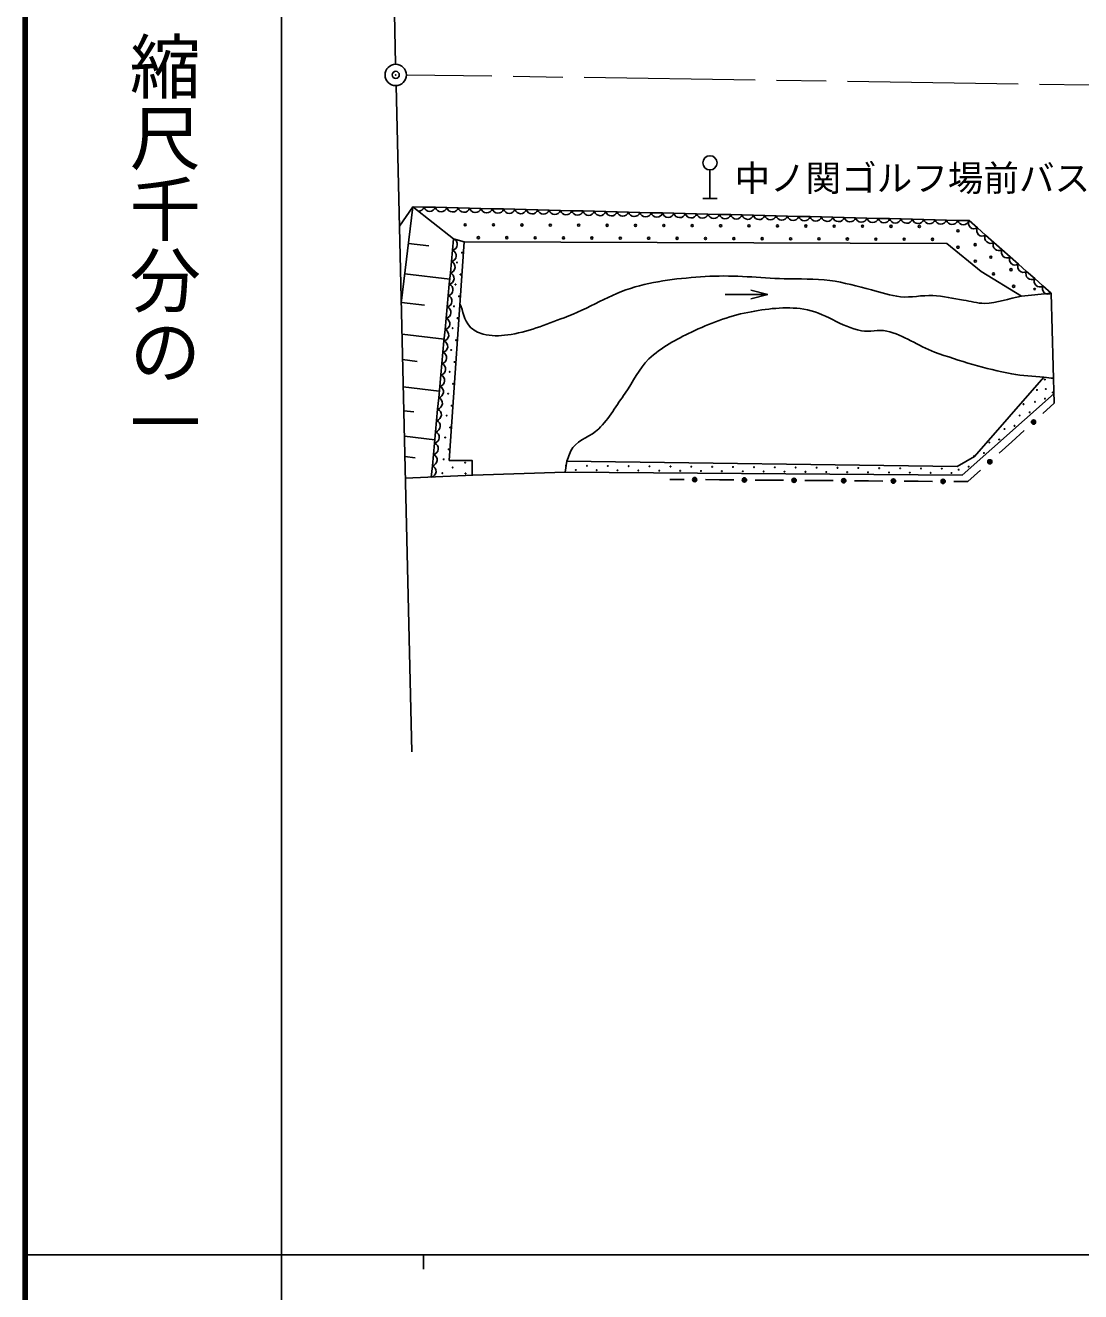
# Model space of a CAD drawing. Units: millimetres, scale not verified. Extents: x 40000 to 680000, y 20000 to 380000.
# Drawn here: x 40000 to 114185, y 202409 to 291397 of the extents above; entities that cross this region are included whole.
import ezdxf
from ezdxf.enums import TextEntityAlignment as Align

# ---------------------------------------------------------------- set-up
doc = ezdxf.new("R2010")
doc.units = ezdxf.units.MM
doc.header["$LTSCALE"] = 1000
doc.header["$PDMODE"] = 32
doc.header["$PDSIZE"] = 500
doc.linetypes.add('CHAIN', pattern=[18.5, 12, -1.5, 3.5, -1.5])
for name, color, linetype, lineweight in [('M-BGD', 7, 'Continuous', 25), ('M-BGD-EXST', 7, 'Continuous', 25), ('M-BMK', 2, 'CHAIN', 13), ('M-BMK-SRVR', 3, 'Continuous', 25), ('M-TTL', 2, 'Continuous', 140), ('M-TTL-BAND', 7, 'Continuous', 25)]:
    doc.layers.add(name, color=color, linetype=linetype, lineweight=lineweight)
doc.layers.add('M-OTRS', color=6, linetype='Continuous')
doc.styles.add('@ＭＳ ゴシック', font='')
doc.styles.add('ＭＳ ゴシック', font='')
doc.styles.get('@ＭＳ ゴシック').set_extended_font_data('@MS Gothic')
doc.styles.get('ＭＳ ゴシック').set_extended_font_data('MS Gothic')

msp = doc.modelspace()

# ---------------------------------------------------------------- linework, layer by layer
at = {"layer": 'M-BGD'}
for p, q in [((65159, 325547), (66033, 288664)), ((66068, 287165), (67177, 240353)), ((67238, 278650), (66302, 277276)), ((67238, 278650), (66430, 271865)), ((67238, 278650), (70099, 276392)), ((67238, 278650), (68036, 278630)), ((68036, 278630), (68834, 278611)), ((68834, 278611), (69632, 278591)), ((69632, 278591), (70430, 278571)), ((70430, 278571), (71228, 278551)), ((71228, 278551), (72026, 278531)), ((72026, 278531), (72824, 278511)), ((72824, 278511), (73622, 278491)), ((73622, 278491), (74420, 278471)), ((74420, 278471), (75218, 278451)), ((75218, 278451), (76017, 278431)), ((76017, 278431), (76815, 278411)), ((76815, 278411), (77613, 278391)), ((77613, 278391), (78411, 278371)), ((78411, 278371), (79209, 278351)), ((79209, 278351), (80007, 278331)), ((80007, 278331), (80805, 278311)), ((80805, 278311), (81603, 278291)), ((81603, 278291), (82401, 278272)), ((82401, 278272), (83199, 278252)), ((83199, 278252), (83997, 278232)), ((83997, 278232), (84796, 278212)), ((84796, 278212), (85594, 278192)), ((85594, 278192), (86392, 278172)), ((86392, 278172), (87190, 278152)), ((87190, 278152), (87988, 278132)), ((87988, 278132), (88786, 278112)), ((88786, 278112), (89584, 278092)), ((89584, 278092), (90382, 278072)), ((90382, 278072), (91180, 278052)), ((91180, 278052), (91978, 278032)), ((91978, 278032), (92776, 278012)), ((92776, 278012), (93575, 277992)), ((93575, 277992), (94373, 277972)), ((94373, 277972), (95171, 277952)), ((95171, 277952), (95969, 277933)), ((95969, 277933), (96767, 277913)), ((96767, 277913), (97565, 277893)), ((97565, 277893), (98363, 277873)), ((98363, 277873), (99161, 277853)), ((99161, 277853), (99959, 277833)), ((99959, 277833), (100757, 277813)), ((100757, 277813), (101556, 277793)), ((101556, 277793), (102354, 277773)), ((102354, 277773), (103152, 277753)), ((103152, 277753), (103950, 277733)), ((103950, 277733), (104748, 277713)), ((104748, 277713), (105546, 277693)), ((105546, 277693), (106344, 277673)), ((106344, 277673), (106921, 277164)), ((106921, 277164), (107497, 276654)), ((68362, 275903), (66931, 276073)), ((70847, 276183), (69804, 260822)), ((70025, 275595), (70099, 276392)), ((70099, 276392), (70847, 276183)), ((107497, 276654), (108073, 276144)), ((108073, 276144), (108650, 275635)), ((69950, 274798), (70025, 275595)), ((108650, 275635), (109226, 275125)), ((109226, 275125), (109803, 274615)), ((69876, 274000), (69950, 274798)), ((109803, 274615), (110379, 274106)), ((110379, 274106), (110956, 273596)), ((69834, 273551), (66676, 273926)), ((69727, 272406), (69802, 273203)), ((69802, 273203), (69876, 274000)), ((110956, 273596), (111532, 273086)), ((69653, 271608), (69727, 272406)), ((92200, 272485), (89200, 272485)), ((92200, 272485), (91000, 272785)), ((92200, 272485), (91000, 272185)), ((111532, 273086), (112109, 272577)), ((112109, 272577), (112329, 264840)), ((68058, 271735), (66438, 271928)), ((69579, 270811), (69653, 271608)), ((69504, 270014), (69579, 270811)), ((69441, 269340), (66482, 269692)), ((69430, 269217), (69504, 270014)), ((69356, 268419), (69430, 269217)), ((67537, 267785), (66524, 267906)), ((69281, 267622), (69356, 268419)), ((69207, 266825), (69281, 267622)), ((69133, 266027), (69207, 266825)), ((69100, 265681), (66570, 265982)), ((68984, 264433), (69058, 265230)), ((69058, 265230), (69133, 266027)), ((67320, 264226), (66609, 264310)), ((68910, 263636), (68984, 264433)), ((111529, 264113), (112329, 264840)), ((68835, 262838), (68910, 263636)), ((68781, 262261), (66652, 262515)), ((68761, 262041), (68835, 262838)), ((109335, 262120), (110212, 262917)), ((68686, 261244), (68761, 262041)), ((109335, 262120), (108457, 261323)), ((67407, 261013), (66685, 261099)), ((68612, 260446), (68686, 261244)), ((68538, 259649), (68612, 260446)), ((106263, 259330), (107141, 260127)), ((85306, 259491), (86304, 259483)), ((88799, 259464), (87801, 259472)), ((88799, 259464), (89797, 259457)), ((92291, 259437), (91294, 259445)), ((92291, 259437), (93289, 259430)), ((95784, 259411), (94786, 259418)), ((95784, 259411), (96782, 259403)), ((99277, 259384), (98279, 259392)), ((99277, 259384), (100275, 259376)), ((102770, 259357), (101772, 259365)), ((102770, 259357), (103768, 259349)), ((106263, 259330), (105265, 259338))]:
    msp.add_line(p, q, dxfattribs=at)
for points in [[(112109, 272577), (110023, 272362), (107197, 274109), (104769, 276054), (70847, 276183)], [(77949, 260007), (78062, 260760), (105512, 260384), (106724, 261091), (111605, 266662)], [(112310, 265524), (105862, 259787), (77957, 260007), (71453, 259776), (66722, 259570)], [(69804, 260822), (71407, 260819), (71408, 259774)]]:
    msp.add_lwpolyline(points, dxfattribs=at)
for centre, radius in [((70918, 277383), 73.5), ((72913, 277375), 73.5), ((74909, 277368), 73.5), ((76904, 277360), 73.5), ((78900, 277353), 73.5), ((80895, 277345), 73.5), ((82890, 277337), 73.5), ((84886, 277330), 73.5), ((86881, 277322), 73.5), ((88877, 277315), 73.5), ((90872, 277307), 73.5), ((92867, 277300), 73.5), ((94863, 277292), 73.5), ((96858, 277284), 73.5), ((98853, 277277), 73.5), ((100849, 277269), 73.5), ((102844, 277262), 73.5), ((105559, 276958), 73.5), ((71846, 276479), 75), ((73841, 276472), 75), ((75837, 276464), 75), ((77832, 276457), 75), ((79827, 276449), 75), ((81823, 276442), 75), ((83818, 276434), 75), ((85814, 276426), 75), ((87809, 276419), 75), ((89804, 276411), 75), ((91800, 276404), 75), ((93795, 276396), 75), ((95790, 276388), 75), ((97786, 276381), 75), ((99781, 276373), 75), ((101777, 276366), 75), ((103772, 276358), 75), ((105563, 275802), 75), ((106773, 275986), 73.5), ((70695, 275422), 25), ((107875, 275100), 73.5), ((70347, 274725), 24.5), ((106777, 274829), 75), ((109288, 274227), 73.5), ((70243, 273189), 24.5), ((70591, 273886), 25), ((108061, 273927), 75), ((70486, 272350), 25), ((109474, 273054), 75), ((110948, 272859), 50), ((70138, 271653), 24.5), ((70382, 270814), 25), ((70034, 270117), 24.5), ((70278, 269278), 25), ((69930, 268581), 24.5), ((69825, 267045), 24.5), ((70173, 267742), 25), ((70069, 266205), 25), ((111661, 266508), 25), ((69721, 265509), 24.5), ((111115, 265776), 25), ((111674, 265159), 25), ((111741, 265838), 25), ((112226, 265600), 25), ((69965, 264669), 25), ((110162, 264780), 25), ((110974, 264938), 24.5), ((69617, 263973), 24.5), ((109902, 263984), 24.5), ((110602, 264205), 25), ((110871, 263515), 150), ((110871, 263515), 99), ((110871, 263515), 49), ((69860, 263133), 25), ((108830, 263030), 24.5), ((109530, 263251), 25), ((69512, 262437), 24.5), ((107758, 262076), 24.5), ((108457, 262297), 25), ((69408, 260901), 24.5), ((69756, 261597), 25), ((106685, 261122), 24.5), ((107385, 261343), 25), ((107799, 260725), 150), ((107799, 260725), 99), ((107799, 260725), 49), ((69310, 259932), 24.5), ((70040, 260327), 24.5), ((70915, 260662), 24.5), ((70941, 259898), 24.5), ((78009, 260457), 24.5), ((78692, 260152), 25), ((79477, 260445), 24.5), ((80159, 260140), 25), ((80945, 260434), 24.5), ((81627, 260128), 25), ((82412, 260422), 24.5), ((83095, 260117), 25), ((83880, 260411), 24.5), ((84563, 260105), 25), ((85348, 260399), 24.5), ((86030, 260094), 25), ((86815, 260387), 24.5), ((87498, 260082), 25), ((88283, 260376), 24.5), ((88966, 260070), 25), ((89751, 260364), 24.5), ((90433, 260059), 25), ((91218, 260353), 24.5), ((91901, 260047), 25), ((92686, 260341), 24.5), ((93369, 260036), 25), ((94154, 260330), 24.5), ((94836, 260024), 25), ((95622, 260318), 24.5), ((96304, 260013), 25), ((97089, 260306), 24.5), ((97772, 260001), 25), ((98557, 260295), 24.5), ((99240, 259989), 25), ((100025, 260283), 24.5), ((100707, 259978), 25), ((101492, 260272), 24.5), ((102175, 259966), 25), ((102960, 260260), 24.5), ((103643, 259955), 25), ((104428, 260248), 24.5), ((105110, 259943), 25), ((105613, 260168), 24.5), ((106313, 260389), 25), ((87052, 259478), 150), ((87052, 259478), 99), ((87052, 259478), 49), ((90545, 259451), 150), ((90545, 259451), 99), ((90545, 259451), 49), ((94038, 259424), 150), ((94038, 259424), 99), ((94038, 259424), 49), ((97531, 259397), 150), ((97531, 259397), 99), ((97531, 259397), 49), ((101024, 259371), 150), ((101024, 259371), 99), ((101024, 259371), 49), ((104517, 259344), 150), ((104517, 259344), 99), ((104517, 259344), 49)]:
    msp.add_circle(centre, radius, dxfattribs=at)
for centre, radius, start, end in [((67639, 278756), 416, 268.72267, 342.4227), ((68438, 278736), 416, 194.71653, 342.42107), ((69236, 278716), 416, 194.7158, 342.42176), ((70034, 278696), 416, 194.7158, 342.42176), ((70832, 278676), 416, 194.71397, 342.4236), ((71630, 278656), 416, 194.7147, 342.4229), ((72428, 278636), 416, 194.71397, 342.4236), ((73226, 278616), 416, 194.71397, 342.4236), ((74024, 278596), 416, 194.71397, 342.4236), ((74822, 278577), 416, 194.7147, 342.4229), ((75620, 278557), 416, 194.71419, 342.42194), ((76418, 278537), 416, 194.7158, 342.42176), ((77217, 278517), 416, 194.7158, 342.42176), ((78015, 278497), 416, 194.71653, 342.42107), ((78813, 278477), 416, 194.71397, 342.4236), ((79611, 278457), 416, 194.71397, 342.4236), ((80409, 278437), 416, 194.71397, 342.4236), ((81207, 278417), 416, 194.7147, 342.4229), ((82005, 278397), 416, 194.71397, 342.4236), ((82803, 278377), 416, 194.71397, 342.4236), ((83601, 278357), 416, 194.71419, 342.42194), ((84399, 278337), 416, 194.71653, 342.42107), ((85197, 278317), 416, 194.7158, 342.42176), ((85996, 278297), 416, 194.7158, 342.42176), ((86794, 278277), 416, 194.71397, 342.4236), ((87592, 278257), 416, 194.7147, 342.4229), ((88390, 278238), 416, 194.71397, 342.4236), ((89188, 278218), 416, 194.71397, 342.4236), ((89986, 278198), 416, 194.71397, 342.4236), ((90784, 278178), 416, 194.7147, 342.4229), ((91582, 278158), 416, 194.71419, 342.42194), ((92380, 278138), 416, 194.7158, 342.42176), ((93178, 278118), 416, 194.7158, 342.42176), ((93977, 278098), 416, 194.71653, 342.42107), ((94775, 278078), 416, 194.7158, 342.42176), ((95573, 278058), 416, 194.71397, 342.4236), ((96371, 278038), 416, 194.71397, 342.4236), ((97169, 278018), 416, 194.7147, 342.4229), ((97967, 277998), 416, 194.71397, 342.4236), ((98765, 277978), 416, 194.71397, 342.4236), ((99563, 277958), 416, 194.71402, 342.42355), ((100361, 277938), 416, 194.71492, 342.42125), ((101159, 277918), 416, 194.7158, 342.42176), ((101957, 277899), 416, 194.7158, 342.42176), ((102756, 277879), 416, 194.71585, 342.42172), ((103554, 277859), 416, 194.7147, 342.4229), ((104352, 277839), 416, 194.71397, 342.4236), ((105150, 277819), 416, 194.71397, 342.4236), ((105948, 277799), 416, 194.7147, 342.4229), ((106696, 277491), 397, 152.62772, 304.41426), ((107273, 276981), 397, 152.6273, 304.4137), ((69945, 276004), 417, 280.98545, 68.36074), ((107849, 276472), 397, 152.62895, 304.41303), ((108426, 275962), 397, 152.62957, 304.4113), ((69871, 275207), 417, 280.98545, 68.36074), ((109002, 275452), 397, 152.63034, 304.41165), ((109579, 274943), 397, 152.63034, 304.41165), ((69796, 274410), 417, 280.98562, 68.36057), ((110155, 274433), 397, 152.63034, 304.41165), ((110732, 273923), 397, 152.63034, 304.41165), ((69648, 272815), 417, 280.98545, 68.36074), ((69722, 273613), 417, 280.98479, 68.36127), ((111308, 273414), 397, 152.63034, 304.41165), ((69573, 272018), 417, 280.98389, 68.36087), ((111885, 272904), 397, 152.63034, 304.41165), ((69499, 271221), 417, 280.9838, 68.36239), ((69425, 270423), 417, 280.98296, 68.36309), ((69350, 269626), 417, 280.98363, 68.36256), ((69276, 268829), 417, 280.98363, 68.36256), ((69202, 268032), 417, 280.9838, 68.36239), ((69127, 267234), 417, 280.98296, 68.36309), ((69053, 266437), 417, 280.98363, 68.36256), ((68904, 264842), 417, 280.98562, 68.36057), ((68979, 265640), 417, 280.98545, 68.36074), ((68830, 264045), 417, 280.98479, 68.36127), ((68756, 263248), 417, 280.98545, 68.36074), ((68681, 262450), 417, 280.98545, 68.36074), ((68607, 261653), 417, 280.98562, 68.36057), ((68533, 260856), 417, 280.98479, 68.36127), ((68458, 260059), 417, 280.98545, 68.36074)]:
    msp.add_arc(centre, radius, start, end, dxfattribs=at)
for points, knots in [([(70551, 271828), (70777, 271301), (70848, 270676), (71229, 270247), (71472, 269974), (71827, 269801), (72179, 269700), (72733, 269542), (73335, 269567), (73906, 269643), (75279, 269824), (76580, 270374), (77879, 270852), (79577, 271476), (81118, 272519), (82859, 273011), (84566, 273493), (86356, 273664), (88128, 273759), (89863, 273853), (91601, 273647), (93338, 273587), (94413, 273550), (95496, 273611), (96562, 273472), (97548, 273343), (98502, 273036), (99470, 272809), (100152, 272650), (100817, 272389), (101514, 272320), (102269, 272245), (103031, 272447), (103788, 272406), (104515, 272367), (105228, 272199), (105947, 272090), (106437, 272015), (106920, 271851), (107416, 271859), (108301, 271875), (109154, 272195), (110023, 272362)], [0, 0, 0, 0, 1, 1, 1, 2, 2, 2, 3, 3, 3, 4, 4, 4, 5, 5, 5, 6, 6, 6, 7, 7, 7, 8, 8, 8, 9, 9, 9, 10, 10, 10, 11, 11, 11, 12, 12, 12, 13, 13, 13, 14, 14, 14, 14]), ([(112279, 266591), (112055, 266615), (111830, 266638), (111605, 266662), (110850, 266741), (110087, 266757), (109342, 266900), (107494, 267256), (105682, 267802), (103911, 268438), (102759, 268851), (101746, 269655), (100550, 269913), (99970, 270038), (99354, 269825), (98772, 269934), (97352, 270200), (96142, 271239), (94714, 271455), (93420, 271651), (92078, 271481), (90794, 271225), (89421, 270951), (88090, 270449), (86828, 269841), (85764, 269328), (84684, 268768), (83831, 267951), (83129, 267278), (82738, 266343), (82171, 265553), (81563, 264705), (81047, 263773), (80303, 263040), (79770, 262514), (78952, 262309), (78482, 261725), (78262, 261452), (78202, 261082), (78062, 260760)], [0, 0, 0, 0, 1, 1, 1, 2, 2, 2, 3, 3, 3, 4, 4, 4, 5, 5, 5, 6, 6, 6, 7, 7, 7, 8, 8, 8, 9, 9, 9, 10, 10, 10, 11, 11, 11, 12, 12, 12, 13, 13, 13, 13])]:
    msp.add_open_spline(points, degree=3, knots=knots, dxfattribs=at)
at = {"layer": 'M-BGD-EXST'}
for p, q in [((88125, 279231), (88125, 281231)), ((87625, 279231), (88625, 279231))]:
    msp.add_line(p, q, dxfattribs=at)
msp.add_circle((88125, 281731), 500, dxfattribs=at)
at = {"layer": 'M-BMK'}
msp.add_line((165284, 286454), (66790, 287903), dxfattribs=at)
at = {"layer": 'M-BMK-SRVR'}
msp.add_circle((66040, 287914), 750, dxfattribs=at)
at = {"layer": 'M-OTRS'}
msp.add_point((66040, 287914), dxfattribs=at)
at = {"layer": 'M-TTL'}
msp.add_line((40000, 380000), (40000, 20000), dxfattribs=at)
at = {"layer": 'M-TTL-BAND'}
for p, q in [((58000, 370000), (58000, 20000)), ((40000, 205000), (579000, 205000)), ((68000, 205000), (68000, 204000))]:
    msp.add_line(p, q, dxfattribs=at)

# ---------------------------------------------------------------- texts
at = {"layer": 'M-BGD-EXST', "style": 'ＭＳ ゴシック'}
msp.add_text('中ノ関ゴルフ場前バス停', height=1833, dxfattribs=at).set_placement((103598, 280661), align=Align.MIDDLE_CENTER)
at = {"layer": 'M-TTL-BAND', "style": '@ＭＳ ゴシック'}
msp.add_text('縮尺千分の一', height=3666, rotation=270, dxfattribs=at).set_placement((49777, 261030), align=Align.MIDDLE_RIGHT)

doc.saveas('drawing.dxf')
